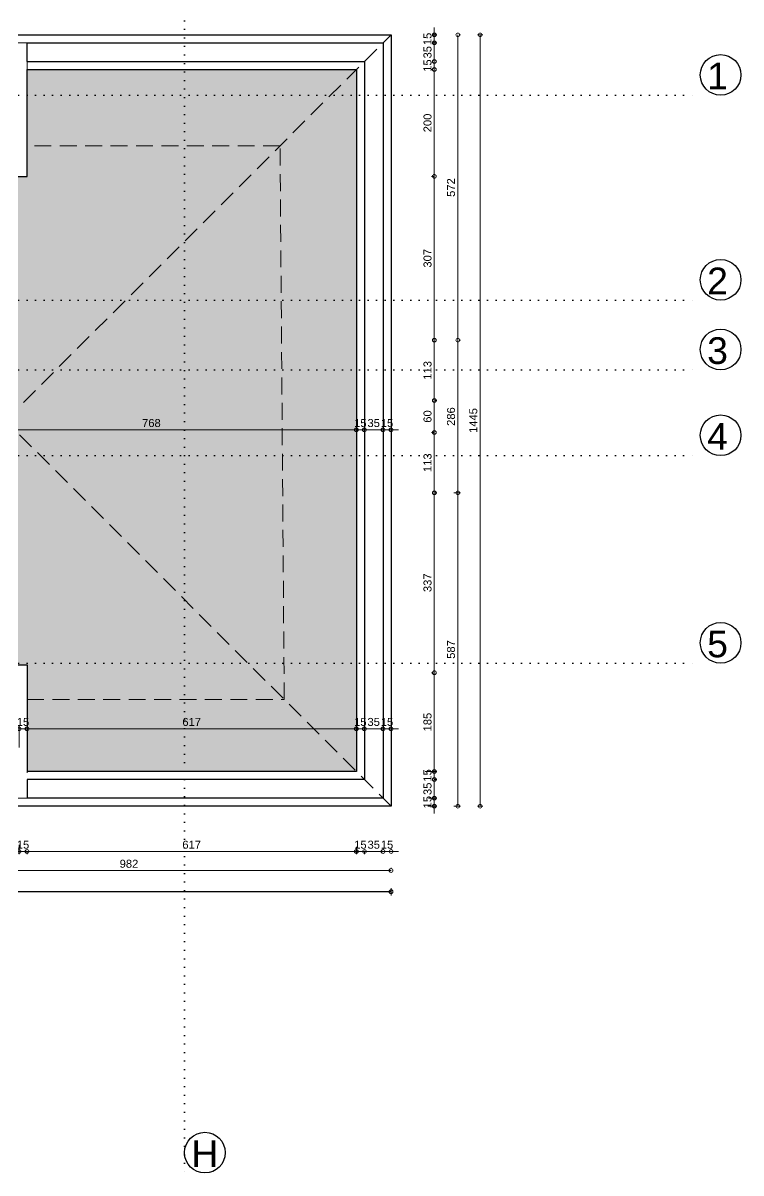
# Model space of a CAD drawing. Header units: millimetres. Extents: x 457 to 5134, y 142 to 3463.
# Drawn here: x 3788 to 5134, y 142 to 2297 of the extents above; entities that cross this region are included whole.
import ezdxf

# ---------------------------------------------------------------- set-up
doc = ezdxf.new("R2010")
doc.units = ezdxf.units.MM
doc.linetypes.add('DOT2', pattern=[3.175, 0, -3.175])
doc.linetypes.add('HIDDEN', pattern=[9.525, 6.35, -3.175])
doc.layers.add('SEM_AKS', color=161, linetype='Continuous')
for name, color, linetype, lineweight in [('SEM_hidden', 8, 'HIDDEN', 13), ('SEM_IC OLCU', 140, 'Continuous', 13), ('SEM_TEFRIS', 225, 'Continuous', 9)]:
    doc.layers.add(name, color=color, linetype=linetype, lineweight=lineweight)
doc.styles.get("Standard").update_dxf_attribs({"font": 'arial.ttf'})
doc.dimstyles.new('1-50-2', dxfattribs={"dimtxt": 15, "dimasz": 7, "dimexe": 5, "dimexo": 5, "dimgap": 5, "dimtad": 1, "dimdec": 0, "dimtxsty": 'Standard', "dimblk": 'ORIGIN', "dimcen": 5, "dimdle": 7, "dimclrd": 256, "dimclre": 256, "dimclrt": 256, "dimadec": 0, "dimazin": 0, "dimtfac": 1, "dimtdec": 0, "dimtix": 1, "dimtmove": 0, "dimatfit": 3, "dimldrblk": 'ORIGIN', "dimfxl": 1, "dimlwd": -1, "dimlwe": -1, "dimarcsym": 0})

# ---------------------------------------------------------------- blocks, each defined once
blk = doc.blocks.new('_Origin')
at = {"color": 0, "linetype": 'ByBlock', "lineweight": -2}
blk.add_line((0, 0), (-1, 0), dxfattribs=at)
blk.add_circle((0, 0), 0.5, dxfattribs=at)
blk = doc.blocks.new('*D241')
at = {"layer": 'Defpoints', "color": 0, "transparency": 16777216}
for p in [(3645, 1552.3), (4413, 1534.8), (4413, 1534.8)]:
    blk.add_point(p, dxfattribs=at)
at = {"layer": 'SEM_IC OLCU', "transparency": 16777216}
for p, q in [((3645, 1547.3), (3645, 1529.8)), ((3652, 1534.8), (4406, 1534.8))]:
    blk.add_line(p, q, dxfattribs=at)
at = {"layer": 'SEM_IC OLCU', "transparency": 16777216, "xscale": 7, "yscale": 7, "zscale": 7, "rotation": 180}
blk.add_blockref('_Origin', (3645, 1534.8), dxfattribs=at)
at = {"layer": 'SEM_IC OLCU', "transparency": 16777216, "xscale": 7, "yscale": 7, "zscale": 7}
blk.add_blockref('_Origin', (4413, 1534.8), dxfattribs=at)
at = {"layer": 'SEM_IC OLCU', "transparency": 16777216, "insert": (4029, 1547.5), "char_height": 15, "attachment_point": 5}
blk.add_mtext('768', dxfattribs=at)
blk = doc.blocks.new('*D242')
at = {"layer": 'Defpoints', "color": 0, "transparency": 16777216}
for p in [(4413, 1534.8), (4428, 1534.8), (4428, 1534.8)]:
    blk.add_point(p, dxfattribs=at)
at = {"layer": 'SEM_IC OLCU', "transparency": 16777216}
for p, q in [((4406, 1534.8), (4399, 1534.8)), ((4413, 1534.8), (4428, 1534.8)), ((4435, 1534.8), (4442, 1534.8))]:
    blk.add_line(p, q, dxfattribs=at)
at = {"layer": 'SEM_IC OLCU', "transparency": 16777216, "xscale": 7, "yscale": 7, "zscale": 7}
blk.add_blockref('_Origin', (4413, 1534.8), dxfattribs=at)
at = {"layer": 'SEM_IC OLCU', "transparency": 16777216, "xscale": 7, "yscale": 7, "zscale": 7, "rotation": 180}
blk.add_blockref('_Origin', (4428, 1534.8), dxfattribs=at)
at = {"layer": 'SEM_IC OLCU', "transparency": 16777216, "insert": (4420.5, 1547.5), "char_height": 15, "attachment_point": 5}
blk.add_mtext('15', dxfattribs=at)
blk = doc.blocks.new('*D243')
at = {"layer": 'Defpoints', "color": 0, "transparency": 16777216}
for p in [(4428, 1534.8), (4463, 1534.8), (4463, 1534.8)]:
    blk.add_point(p, dxfattribs=at)
at = {"layer": 'SEM_IC OLCU', "transparency": 16777216}
blk.add_line((4435, 1534.8), (4456, 1534.8), dxfattribs=at)
at = {"layer": 'SEM_IC OLCU', "transparency": 16777216, "xscale": 7, "yscale": 7, "zscale": 7, "rotation": 180}
blk.add_blockref('_Origin', (4428, 1534.8), dxfattribs=at)
at = {"layer": 'SEM_IC OLCU', "transparency": 16777216, "xscale": 7, "yscale": 7, "zscale": 7}
blk.add_blockref('_Origin', (4463, 1534.8), dxfattribs=at)
at = {"layer": 'SEM_IC OLCU', "transparency": 16777216, "insert": (4445.5, 1547.5), "char_height": 15, "attachment_point": 5}
blk.add_mtext('35', dxfattribs=at)
blk = doc.blocks.new('*D244')
at = {"layer": 'Defpoints', "color": 0, "transparency": 16777216}
for p in [(4463, 1534.8), (4478, 1534.8), (4478, 1534.8)]:
    blk.add_point(p, dxfattribs=at)
at = {"layer": 'SEM_IC OLCU', "transparency": 16777216}
for p, q in [((4456, 1534.8), (4449, 1534.8)), ((4463, 1534.8), (4478, 1534.8)), ((4485, 1534.8), (4492, 1534.8))]:
    blk.add_line(p, q, dxfattribs=at)
at = {"layer": 'SEM_IC OLCU', "transparency": 16777216, "xscale": 7, "yscale": 7, "zscale": 7}
blk.add_blockref('_Origin', (4463, 1534.8), dxfattribs=at)
at = {"layer": 'SEM_IC OLCU', "transparency": 16777216, "xscale": 7, "yscale": 7, "zscale": 7, "rotation": 180}
blk.add_blockref('_Origin', (4478, 1534.8), dxfattribs=at)
at = {"layer": 'SEM_IC OLCU', "transparency": 16777216, "insert": (4470.5, 1547.5), "char_height": 15, "attachment_point": 5}
blk.add_mtext('15', dxfattribs=at)
blk = doc.blocks.new('*D255')
at = {"layer": 'Defpoints', "color": 0, "transparency": 16777216}
for p in [(3796, 974.8), (3796, 962.3), (3781, 934.8)]:
    blk.add_point(p, dxfattribs=at)
at = {"layer": 'SEM_IC OLCU', "transparency": 16777216}
for p, q in [((3774, 974.8), (3767, 974.8)), ((3781, 939.8), (3781, 979.8)), ((3781, 974.8), (3796, 974.8)), ((3796, 967.3), (3796, 979.8)), ((3803, 974.8), (3810, 974.8))]:
    blk.add_line(p, q, dxfattribs=at)
at = {"layer": 'SEM_IC OLCU', "transparency": 16777216, "xscale": 7, "yscale": 7, "zscale": 7}
blk.add_blockref('_Origin', (3781, 974.8), dxfattribs=at)
at = {"layer": 'SEM_IC OLCU', "transparency": 16777216, "xscale": 7, "yscale": 7, "zscale": 7, "rotation": 180}
blk.add_blockref('_Origin', (3796, 974.8), dxfattribs=at)
at = {"layer": 'SEM_IC OLCU', "transparency": 16777216, "insert": (3788.5, 987.5), "char_height": 15, "attachment_point": 5}
blk.add_mtext('15', dxfattribs=at)
blk = doc.blocks.new('*D256')
at = {"layer": 'Defpoints', "color": 0, "transparency": 16777216}
for p in [(4413, 974.8), (3796, 962.3), (4413, 944.8)]:
    blk.add_point(p, dxfattribs=at)
at = {"layer": 'SEM_IC OLCU', "transparency": 16777216}
for p, q in [((3796, 967.3), (3796, 979.8)), ((3803, 974.8), (4406, 974.8)), ((4413, 949.8), (4413, 979.8))]:
    blk.add_line(p, q, dxfattribs=at)
at = {"layer": 'SEM_IC OLCU', "transparency": 16777216, "xscale": 7, "yscale": 7, "zscale": 7, "rotation": 180}
blk.add_blockref('_Origin', (3796, 974.8), dxfattribs=at)
at = {"layer": 'SEM_IC OLCU', "transparency": 16777216, "xscale": 7, "yscale": 7, "zscale": 7}
blk.add_blockref('_Origin', (4413, 974.8), dxfattribs=at)
at = {"layer": 'SEM_IC OLCU', "transparency": 16777216, "insert": (4104.5, 987.5), "char_height": 15, "attachment_point": 5}
blk.add_mtext('617', dxfattribs=at)
blk = doc.blocks.new('*D257')
at = {"layer": 'Defpoints', "color": 0, "transparency": 16777216}
for p in [(4428, 974.8), (4413, 944.8), (4428, 924.8)]:
    blk.add_point(p, dxfattribs=at)
at = {"layer": 'SEM_IC OLCU', "transparency": 16777216}
for p, q in [((4406, 974.8), (4399, 974.8)), ((4413, 949.8), (4413, 979.8)), ((4413, 974.8), (4428, 974.8)), ((4428, 929.8), (4428, 979.8)), ((4435, 974.8), (4442, 974.8))]:
    blk.add_line(p, q, dxfattribs=at)
at = {"layer": 'SEM_IC OLCU', "transparency": 16777216, "xscale": 7, "yscale": 7, "zscale": 7}
blk.add_blockref('_Origin', (4413, 974.8), dxfattribs=at)
at = {"layer": 'SEM_IC OLCU', "transparency": 16777216, "xscale": 7, "yscale": 7, "zscale": 7, "rotation": 180}
blk.add_blockref('_Origin', (4428, 974.8), dxfattribs=at)
at = {"layer": 'SEM_IC OLCU', "transparency": 16777216, "insert": (4420.5, 987.5), "char_height": 15, "attachment_point": 5}
blk.add_mtext('15', dxfattribs=at)
blk = doc.blocks.new('*D258')
at = {"layer": 'Defpoints', "color": 0, "transparency": 16777216}
for p in [(4463, 974.8), (4428, 924.8), (4463, 924.8)]:
    blk.add_point(p, dxfattribs=at)
at = {"layer": 'SEM_IC OLCU', "transparency": 16777216}
for p, q in [((4428, 929.8), (4428, 979.8)), ((4435, 974.8), (4456, 974.8)), ((4463, 929.8), (4463, 979.8))]:
    blk.add_line(p, q, dxfattribs=at)
at = {"layer": 'SEM_IC OLCU', "transparency": 16777216, "xscale": 7, "yscale": 7, "zscale": 7, "rotation": 180}
blk.add_blockref('_Origin', (4428, 974.8), dxfattribs=at)
at = {"layer": 'SEM_IC OLCU', "transparency": 16777216, "xscale": 7, "yscale": 7, "zscale": 7}
blk.add_blockref('_Origin', (4463, 974.8), dxfattribs=at)
at = {"layer": 'SEM_IC OLCU', "transparency": 16777216, "insert": (4445.5, 987.5), "char_height": 15, "attachment_point": 5}
blk.add_mtext('35', dxfattribs=at)
blk = doc.blocks.new('*D259')
at = {"layer": 'Defpoints', "color": 0, "transparency": 16777216}
for p in [(4478, 974.8), (4463, 924.8), (4478, 924.8)]:
    blk.add_point(p, dxfattribs=at)
at = {"layer": 'SEM_IC OLCU', "transparency": 16777216}
for p, q in [((4456, 974.8), (4449, 974.8)), ((4463, 929.8), (4463, 979.8)), ((4463, 974.8), (4478, 974.8)), ((4478, 929.8), (4478, 979.8)), ((4485, 974.8), (4492, 974.8))]:
    blk.add_line(p, q, dxfattribs=at)
at = {"layer": 'SEM_IC OLCU', "transparency": 16777216, "xscale": 7, "yscale": 7, "zscale": 7}
blk.add_blockref('_Origin', (4463, 974.8), dxfattribs=at)
at = {"layer": 'SEM_IC OLCU', "transparency": 16777216, "xscale": 7, "yscale": 7, "zscale": 7, "rotation": 180}
blk.add_blockref('_Origin', (4478, 974.8), dxfattribs=at)
at = {"layer": 'SEM_IC OLCU', "transparency": 16777216, "insert": (4470.5, 987.5), "char_height": 15, "attachment_point": 5}
blk.add_mtext('15', dxfattribs=at)
blk = doc.blocks.new('*D184')
at = {"layer": 'Defpoints', "color": 0, "transparency": 16777216}
for p in [(3781, 762.2), (3796, 749.8), (3796, 744.8)]:
    blk.add_point(p, dxfattribs=at)
at = {"layer": 'SEM_IC OLCU', "transparency": 16777216}
for p, q in [((3781, 757.2), (3781, 739.8)), ((3774, 744.8), (3767, 744.8)), ((3781, 744.8), (3796, 744.8)), ((3796, 744.8), (3796, 739.8)), ((3803, 744.8), (3810, 744.8))]:
    blk.add_line(p, q, dxfattribs=at)
at = {"layer": 'SEM_IC OLCU', "transparency": 16777216, "xscale": 7, "yscale": 7, "zscale": 7}
blk.add_blockref('_Origin', (3781, 744.8), dxfattribs=at)
at = {"layer": 'SEM_IC OLCU', "transparency": 16777216, "xscale": 7, "yscale": 7, "zscale": 7, "rotation": 180}
blk.add_blockref('_Origin', (3796, 744.8), dxfattribs=at)
at = {"layer": 'SEM_IC OLCU', "transparency": 16777216, "insert": (3788.5, 757.5), "char_height": 15, "attachment_point": 5}
blk.add_mtext('15', dxfattribs=at)
blk = doc.blocks.new('*D185')
at = {"layer": 'Defpoints', "color": 0, "transparency": 16777216}
for p in [(4413, 758.5), (3796, 749.8), (4413, 744.8)]:
    blk.add_point(p, dxfattribs=at)
at = {"layer": 'SEM_IC OLCU', "transparency": 16777216}
for p, q in [((3796, 744.8), (3796, 739.8)), ((3803, 744.8), (4406, 744.8)), ((4413, 753.5), (4413, 739.8))]:
    blk.add_line(p, q, dxfattribs=at)
at = {"layer": 'SEM_IC OLCU', "transparency": 16777216, "xscale": 7, "yscale": 7, "zscale": 7, "rotation": 180}
blk.add_blockref('_Origin', (3796, 744.8), dxfattribs=at)
at = {"layer": 'SEM_IC OLCU', "transparency": 16777216, "xscale": 7, "yscale": 7, "zscale": 7}
blk.add_blockref('_Origin', (4413, 744.8), dxfattribs=at)
at = {"layer": 'SEM_IC OLCU', "transparency": 16777216, "insert": (4104.5, 757.5), "char_height": 15, "attachment_point": 5}
blk.add_mtext('617', dxfattribs=at)
blk = doc.blocks.new('*D186')
at = {"layer": 'Defpoints', "color": 0, "transparency": 16777216}
for p in [(4413, 758.5), (4428.3, 750.9), (4428.3, 744.8)]:
    blk.add_point(p, dxfattribs=at)
at = {"layer": 'SEM_IC OLCU', "transparency": 16777216}
for p, q in [((4406, 744.8), (4399, 744.8)), ((4413, 753.5), (4413, 739.8)), ((4413, 744.8), (4428.3, 744.8)), ((4428.3, 745.9), (4428.3, 739.8)), ((4435.3, 744.8), (4442.3, 744.8))]:
    blk.add_line(p, q, dxfattribs=at)
at = {"layer": 'SEM_IC OLCU', "transparency": 16777216, "xscale": 7, "yscale": 7, "zscale": 7}
blk.add_blockref('_Origin', (4413, 744.8), dxfattribs=at)
at = {"layer": 'SEM_IC OLCU', "transparency": 16777216, "xscale": 7, "yscale": 7, "zscale": 7, "rotation": 180}
blk.add_blockref('_Origin', (4428.3, 744.8), dxfattribs=at)
at = {"layer": 'SEM_IC OLCU', "transparency": 16777216, "insert": (4420.6, 757.5), "char_height": 15, "attachment_point": 5}
blk.add_mtext('15', dxfattribs=at)
blk = doc.blocks.new('*D187')
at = {"layer": 'Defpoints', "color": 0, "transparency": 16777216}
for p in [(4428.3, 750.9), (4463, 744.8), (4463, 742.7)]:
    blk.add_point(p, dxfattribs=at)
at = {"layer": 'SEM_IC OLCU', "transparency": 16777216}
for p, q in [((4428.3, 745.9), (4428.3, 739.8)), ((4435.3, 744.8), (4456, 744.8)), ((4463, 747.7), (4463, 749.8))]:
    blk.add_line(p, q, dxfattribs=at)
at = {"layer": 'SEM_IC OLCU', "transparency": 16777216, "xscale": 7, "yscale": 7, "zscale": 7, "rotation": 180}
blk.add_blockref('_Origin', (4428.3, 744.8), dxfattribs=at)
at = {"layer": 'SEM_IC OLCU', "transparency": 16777216, "xscale": 7, "yscale": 7, "zscale": 7}
blk.add_blockref('_Origin', (4463, 744.8), dxfattribs=at)
at = {"layer": 'SEM_IC OLCU', "transparency": 16777216, "insert": (4445.6, 757.5), "char_height": 15, "attachment_point": 5}
blk.add_mtext('35', dxfattribs=at)
blk = doc.blocks.new('*D188')
at = {"layer": 'Defpoints', "color": 0, "transparency": 16777216}
for p in [(4463, 742.7), (4478.1, 744.8), (4478.1, 744)]:
    blk.add_point(p, dxfattribs=at)
at = {"layer": 'SEM_IC OLCU', "transparency": 16777216}
for p, q in [((4456, 744.8), (4449, 744.8)), ((4463, 747.7), (4463, 749.8)), ((4463, 744.8), (4478.1, 744.8)), ((4478.1, 749), (4478.1, 749.8)), ((4485.1, 744.8), (4492.1, 744.8))]:
    blk.add_line(p, q, dxfattribs=at)
at = {"layer": 'SEM_IC OLCU', "transparency": 16777216, "xscale": 7, "yscale": 7, "zscale": 7}
blk.add_blockref('_Origin', (4463, 744.8), dxfattribs=at)
at = {"layer": 'SEM_IC OLCU', "transparency": 16777216, "xscale": 7, "yscale": 7, "zscale": 7, "rotation": 180}
blk.add_blockref('_Origin', (4478.1, 744.8), dxfattribs=at)
at = {"layer": 'SEM_IC OLCU', "transparency": 16777216, "insert": (4470.5, 757.5), "char_height": 15, "attachment_point": 5}
blk.add_mtext('15', dxfattribs=at)
blk = doc.blocks.new('*D191')
at = {"layer": 'Defpoints', "color": 0, "transparency": 16777216}
for p in [(3496, 709), (4478, 709.2), (4478, 707.3)]:
    blk.add_point(p, dxfattribs=at)
at = {"layer": 'SEM_IC OLCU', "transparency": 16777216}
for p, q in [((3496, 714), (3496, 714.2)), ((4478, 712.3), (4478, 714.2)), ((3503, 709.2), (4471, 709.2))]:
    blk.add_line(p, q, dxfattribs=at)
at = {"layer": 'SEM_IC OLCU', "transparency": 16777216, "xscale": 7, "yscale": 7, "zscale": 7, "rotation": 180}
blk.add_blockref('_Origin', (3496, 709.2), dxfattribs=at)
at = {"layer": 'SEM_IC OLCU', "transparency": 16777216, "xscale": 7, "yscale": 7, "zscale": 7}
blk.add_blockref('_Origin', (4478, 709.2), dxfattribs=at)
at = {"layer": 'SEM_IC OLCU', "transparency": 16777216, "insert": (3987, 721.8), "char_height": 15, "attachment_point": 5}
blk.add_mtext('982', dxfattribs=at)
blk = doc.blocks.new('*D192')
at = {"layer": 'Defpoints', "color": 0, "transparency": 16777216}
for p in [(4478, 669.6), (1300, 657.4), (4478, 657.4)]:
    blk.add_point(p, dxfattribs=at)
at = {"layer": 'SEM_IC OLCU', "transparency": 16777216}
for p, q in [((1300, 662.4), (1300, 674.6)), ((1307, 669.6), (4471, 669.6)), ((4478, 662.4), (4478, 674.6))]:
    blk.add_line(p, q, dxfattribs=at)
at = {"layer": 'SEM_IC OLCU', "transparency": 16777216, "xscale": 7, "yscale": 7, "zscale": 7, "rotation": 180}
blk.add_blockref('_Origin', (1300, 669.6), dxfattribs=at)
at = {"layer": 'SEM_IC OLCU', "transparency": 16777216, "xscale": 7, "yscale": 7, "zscale": 7}
blk.add_blockref('_Origin', (4478, 669.6), dxfattribs=at)
at = {"layer": 'SEM_IC OLCU', "transparency": 16777216, "insert": (2889, 682.2), "char_height": 15, "attachment_point": 5}
blk.add_mtext('3178', dxfattribs=at)
blk = doc.blocks.new('*D195')
at = {"layer": 'Defpoints', "color": 0, "transparency": 16777216}
for p in [(1300, 681.4), (4478, 681.4), (4478, 669.2)]:
    blk.add_point(p, dxfattribs=at)
at = {"layer": 'SEM_IC OLCU', "transparency": 16777216}
for p, q in [((1300, 676.4), (1300, 664.2)), ((1307, 669.2), (4471, 669.2)), ((4478, 676.4), (4478, 664.2))]:
    blk.add_line(p, q, dxfattribs=at)
at = {"layer": 'SEM_IC OLCU', "transparency": 16777216, "xscale": 7, "yscale": 7, "zscale": 7, "rotation": 180}
blk.add_blockref('_Origin', (1300, 669.2), dxfattribs=at)
at = {"layer": 'SEM_IC OLCU', "transparency": 16777216, "xscale": 7, "yscale": 7, "zscale": 7}
blk.add_blockref('_Origin', (4478, 669.2), dxfattribs=at)
at = {"layer": 'SEM_IC OLCU', "transparency": 16777216, "insert": (2889, 681.9), "char_height": 15, "attachment_point": 5}
blk.add_mtext('3178', dxfattribs=at)
blk = doc.blocks.new('*D137')
at = {"layer": 'Defpoints', "color": 0, "transparency": 16777216}
for p in [(4550.3, 2274.8), (4550.3, 2259.8), (4559.1, 2259.8)]:
    blk.add_point(p, dxfattribs=at)
at = {"layer": 'SEM_IC OLCU', "transparency": 16777216}
for p, q in [((4559.1, 2281.8), (4559.1, 2288.8)), ((4555.3, 2274.8), (4564.1, 2274.8)), ((4559.1, 2274.8), (4559.1, 2259.8)), ((4555.3, 2259.8), (4564.1, 2259.8)), ((4559.1, 2252.8), (4559.1, 2245.8))]:
    blk.add_line(p, q, dxfattribs=at)
at = {"layer": 'SEM_IC OLCU', "transparency": 16777216, "xscale": 7, "yscale": 7, "zscale": 7}
for p, rotation in [((4559.1, 2274.8), 270), ((4559.1, 2259.8), 90)]:
    blk.add_blockref('_Origin', p, dxfattribs=dict(at, rotation=rotation))
at = {"layer": 'SEM_IC OLCU', "transparency": 16777216, "insert": (4546.4, 2267.3), "char_height": 15, "attachment_point": 5, "rotation": 90}
blk.add_mtext('15', dxfattribs=at)
blk = doc.blocks.new('*D138')
at = {"layer": 'Defpoints', "color": 0, "transparency": 16777216}
for p in [(4550.3, 2259.8), (4558.8, 2224.8), (4559.1, 2224.8)]:
    blk.add_point(p, dxfattribs=at)
at = {"layer": 'SEM_IC OLCU', "transparency": 16777216}
for p, q in [((4555.3, 2259.8), (4564.1, 2259.8)), ((4559.1, 2252.8), (4559.1, 2231.8)), ((4563.8, 2224.8), (4564.1, 2224.8))]:
    blk.add_line(p, q, dxfattribs=at)
at = {"layer": 'SEM_IC OLCU', "transparency": 16777216, "xscale": 7, "yscale": 7, "zscale": 7}
for p, rotation in [((4559.1, 2259.8), 90), ((4559.1, 2224.8), 270)]:
    blk.add_blockref('_Origin', p, dxfattribs=dict(at, rotation=rotation))
at = {"layer": 'SEM_IC OLCU', "transparency": 16777216, "insert": (4546.4, 2242.3), "char_height": 15, "attachment_point": 5, "rotation": 90}
blk.add_mtext('35', dxfattribs=at)
blk = doc.blocks.new('*D139')
at = {"layer": 'Defpoints', "color": 0, "transparency": 16777216}
for p in [(4558.8, 2224.8), (4559.1, 2209.8), (4560.7, 2209.8)]:
    blk.add_point(p, dxfattribs=at)
at = {"layer": 'SEM_IC OLCU', "transparency": 16777216}
for p, q in [((4559.1, 2231.8), (4559.1, 2238.8)), ((4559.1, 2224.8), (4559.1, 2209.8)), ((4563.8, 2224.8), (4564.1, 2224.8)), ((4555.7, 2209.8), (4554.1, 2209.8)), ((4559.1, 2202.8), (4559.1, 2195.8))]:
    blk.add_line(p, q, dxfattribs=at)
at = {"layer": 'SEM_IC OLCU', "transparency": 16777216, "xscale": 7, "yscale": 7, "zscale": 7}
for p, rotation in [((4559.1, 2224.8), 270), ((4559.1, 2209.8), 90)]:
    blk.add_blockref('_Origin', p, dxfattribs=dict(at, rotation=rotation))
at = {"layer": 'SEM_IC OLCU', "transparency": 16777216, "insert": (4546.4, 2217.3), "char_height": 15, "attachment_point": 5, "rotation": 90}
blk.add_mtext('15', dxfattribs=at)
blk = doc.blocks.new('*D140')
at = {"layer": 'Defpoints', "color": 0, "transparency": 16777216}
for p in [(4560.7, 2209.8), (4559.1, 2009.8), (4564.1, 2009.8)]:
    blk.add_point(p, dxfattribs=at)
at = {"layer": 'SEM_IC OLCU', "transparency": 16777216}
for p, q in [((4555.7, 2209.8), (4554.1, 2209.8)), ((4559.1, 2202.8), (4559.1, 2016.8)), ((4559.1, 2009.8), (4554.1, 2009.8))]:
    blk.add_line(p, q, dxfattribs=at)
at = {"layer": 'SEM_IC OLCU', "transparency": 16777216, "xscale": 7, "yscale": 7, "zscale": 7}
for p, rotation in [((4559.1, 2209.8), 90), ((4559.1, 2009.8), 270)]:
    blk.add_blockref('_Origin', p, dxfattribs=dict(at, rotation=rotation))
at = {"layer": 'SEM_IC OLCU', "transparency": 16777216, "insert": (4546.4, 2109.8), "char_height": 15, "attachment_point": 5, "rotation": 90}
blk.add_mtext('200', dxfattribs=at)
blk = doc.blocks.new('*D141')
at = {"layer": 'Defpoints', "color": 0, "transparency": 16777216}
for p in [(4564.1, 2009.8), (4559.1, 1702.7), (4559.1, 1702.7)]:
    blk.add_point(p, dxfattribs=at)
at = {"layer": 'SEM_IC OLCU', "transparency": 16777216}
for p, q in [((4559.1, 2009.8), (4554.1, 2009.8)), ((4559.1, 2002.8), (4559.1, 1709.7))]:
    blk.add_line(p, q, dxfattribs=at)
at = {"layer": 'SEM_IC OLCU', "transparency": 16777216, "xscale": 7, "yscale": 7, "zscale": 7}
for p, rotation in [((4559.1, 2009.8), 90), ((4559.1, 1702.7), 270)]:
    blk.add_blockref('_Origin', p, dxfattribs=dict(at, rotation=rotation))
at = {"layer": 'SEM_IC OLCU', "transparency": 16777216, "insert": (4546.4, 1856.3), "char_height": 15, "attachment_point": 5, "rotation": 90}
blk.add_mtext('307', dxfattribs=at)
blk = doc.blocks.new('*D142')
at = {"layer": 'Defpoints', "color": 0, "transparency": 16777216}
for p in [(4559.1, 1702.7), (4555.4, 1589.8), (4559.1, 1589.8)]:
    blk.add_point(p, dxfattribs=at)
at = {"layer": 'SEM_IC OLCU', "transparency": 16777216}
for p, q in [((4559.1, 1695.7), (4559.1, 1596.8)), ((4560.4, 1589.8), (4564.1, 1589.8))]:
    blk.add_line(p, q, dxfattribs=at)
at = {"layer": 'SEM_IC OLCU', "transparency": 16777216, "xscale": 7, "yscale": 7, "zscale": 7}
for p, rotation in [((4559.1, 1702.7), 90), ((4559.1, 1589.8), 270)]:
    blk.add_blockref('_Origin', p, dxfattribs=dict(at, rotation=rotation))
at = {"layer": 'SEM_IC OLCU', "transparency": 16777216, "insert": (4546.4, 1646.3), "char_height": 15, "attachment_point": 5, "rotation": 90}
blk.add_mtext('113', dxfattribs=at)
blk = doc.blocks.new('*D143')
at = {"layer": 'Defpoints', "color": 0, "transparency": 16777216}
for p in [(4555.4, 1589.8), (4559.1, 1529.8), (4563.6, 1529.8)]:
    blk.add_point(p, dxfattribs=at)
at = {"layer": 'SEM_IC OLCU', "transparency": 16777216}
for p, q in [((4559.1, 1582.8), (4559.1, 1536.8)), ((4560.4, 1589.8), (4564.1, 1589.8)), ((4558.6, 1529.8), (4554.1, 1529.8))]:
    blk.add_line(p, q, dxfattribs=at)
at = {"layer": 'SEM_IC OLCU', "transparency": 16777216, "xscale": 7, "yscale": 7, "zscale": 7}
for p, rotation in [((4559.1, 1589.8), 90), ((4559.1, 1529.8), 270)]:
    blk.add_blockref('_Origin', p, dxfattribs=dict(at, rotation=rotation))
at = {"layer": 'SEM_IC OLCU', "transparency": 16777216, "insert": (4546.4, 1559.8), "char_height": 15, "attachment_point": 5, "rotation": 90}
blk.add_mtext('60', dxfattribs=at)
blk = doc.blocks.new('*D144')
at = {"layer": 'Defpoints', "color": 0, "transparency": 16777216}
for p in [(4563.6, 1529.8), (4555.4, 1416.7), (4559.1, 1416.7)]:
    blk.add_point(p, dxfattribs=at)
at = {"layer": 'SEM_IC OLCU', "transparency": 16777216}
for p, q in [((4558.6, 1529.8), (4554.1, 1529.8)), ((4559.1, 1522.8), (4559.1, 1423.7)), ((4560.4, 1416.7), (4564.1, 1416.7))]:
    blk.add_line(p, q, dxfattribs=at)
at = {"layer": 'SEM_IC OLCU', "transparency": 16777216, "xscale": 7, "yscale": 7, "zscale": 7}
for p, rotation in [((4559.1, 1529.8), 90), ((4559.1, 1416.7), 270)]:
    blk.add_blockref('_Origin', p, dxfattribs=dict(at, rotation=rotation))
at = {"layer": 'SEM_IC OLCU', "transparency": 16777216, "insert": (4546.4, 1473.3), "char_height": 15, "attachment_point": 5, "rotation": 90}
blk.add_mtext('113', dxfattribs=at)
blk = doc.blocks.new('*D145')
at = {"layer": 'Defpoints', "color": 0, "transparency": 16777216}
for p in [(4555.4, 1416.7), (4559.1, 1079.8), (4562.2, 1079.8)]:
    blk.add_point(p, dxfattribs=at)
at = {"layer": 'SEM_IC OLCU', "transparency": 16777216}
for p, q in [((4559.1, 1409.7), (4559.1, 1086.8)), ((4560.4, 1416.7), (4564.1, 1416.7)), ((4557.2, 1079.8), (4554.1, 1079.8))]:
    blk.add_line(p, q, dxfattribs=at)
at = {"layer": 'SEM_IC OLCU', "transparency": 16777216, "xscale": 7, "yscale": 7, "zscale": 7}
for p, rotation in [((4559.1, 1416.7), 90), ((4559.1, 1079.8), 270)]:
    blk.add_blockref('_Origin', p, dxfattribs=dict(at, rotation=rotation))
at = {"layer": 'SEM_IC OLCU', "transparency": 16777216, "insert": (4546.4, 1248.3), "char_height": 15, "attachment_point": 5, "rotation": 90}
blk.add_mtext('337', dxfattribs=at)
blk = doc.blocks.new('*D146')
at = {"layer": 'Defpoints', "color": 0, "transparency": 16777216}
for p in [(4562.2, 1079.8), (4536.8, 894.8), (4559.1, 894.8)]:
    blk.add_point(p, dxfattribs=at)
at = {"layer": 'SEM_IC OLCU', "transparency": 16777216}
for p, q in [((4557.2, 1079.8), (4554.1, 1079.8)), ((4559.1, 1072.8), (4559.1, 901.8)), ((4541.8, 894.8), (4564.1, 894.8))]:
    blk.add_line(p, q, dxfattribs=at)
at = {"layer": 'SEM_IC OLCU', "transparency": 16777216, "xscale": 7, "yscale": 7, "zscale": 7}
for p, rotation in [((4559.1, 1079.8), 90), ((4559.1, 894.8), 270)]:
    blk.add_blockref('_Origin', p, dxfattribs=dict(at, rotation=rotation))
at = {"layer": 'SEM_IC OLCU', "transparency": 16777216, "insert": (4546.4, 987.3), "char_height": 15, "attachment_point": 5, "rotation": 90}
blk.add_mtext('185', dxfattribs=at)
blk = doc.blocks.new('*D147')
at = {"layer": 'Defpoints', "color": 0, "transparency": 16777216}
for p in [(4536.8, 894.8), (4554.1, 879.8), (4559.1, 879.8)]:
    blk.add_point(p, dxfattribs=at)
at = {"layer": 'SEM_IC OLCU', "transparency": 16777216}
for p, q in [((4559.1, 901.8), (4559.1, 908.8)), ((4541.8, 894.8), (4564.1, 894.8)), ((4559.1, 894.8), (4559.1, 879.8)), ((4559.1, 879.8), (4564.1, 879.8)), ((4559.1, 872.8), (4559.1, 865.8))]:
    blk.add_line(p, q, dxfattribs=at)
at = {"layer": 'SEM_IC OLCU', "transparency": 16777216, "xscale": 7, "yscale": 7, "zscale": 7}
for p, rotation in [((4559.1, 894.8), 270), ((4559.1, 879.8), 90)]:
    blk.add_blockref('_Origin', p, dxfattribs=dict(at, rotation=rotation))
at = {"layer": 'SEM_IC OLCU', "transparency": 16777216, "insert": (4546.4, 887.3), "char_height": 15, "attachment_point": 5, "rotation": 90}
blk.add_mtext('15', dxfattribs=at)
blk = doc.blocks.new('*D148')
at = {"layer": 'Defpoints', "color": 0, "transparency": 16777216}
for p in [(4554.1, 879.8), (4543.3, 844.8), (4559.1, 844.8)]:
    blk.add_point(p, dxfattribs=at)
at = {"layer": 'SEM_IC OLCU', "transparency": 16777216}
for p, q in [((4559.1, 879.8), (4564.1, 879.8)), ((4559.1, 872.8), (4559.1, 851.8)), ((4548.3, 844.8), (4564.1, 844.8))]:
    blk.add_line(p, q, dxfattribs=at)
at = {"layer": 'SEM_IC OLCU', "transparency": 16777216, "xscale": 7, "yscale": 7, "zscale": 7}
for p, rotation in [((4559.1, 879.8), 90), ((4559.1, 844.8), 270)]:
    blk.add_blockref('_Origin', p, dxfattribs=dict(at, rotation=rotation))
at = {"layer": 'SEM_IC OLCU', "transparency": 16777216, "insert": (4546.4, 862.3), "char_height": 15, "attachment_point": 5, "rotation": 90}
blk.add_mtext('35', dxfattribs=at)
blk = doc.blocks.new('*D149')
at = {"layer": 'Defpoints', "color": 0, "transparency": 16777216}
for p in [(4543.3, 844.8), (4541.7, 829.8), (4559.1, 829.8)]:
    blk.add_point(p, dxfattribs=at)
at = {"layer": 'SEM_IC OLCU', "transparency": 16777216}
for p, q in [((4548.3, 844.8), (4564.1, 844.8)), ((4559.1, 851.8), (4559.1, 858.8)), ((4559.1, 844.8), (4559.1, 829.8)), ((4546.7, 829.8), (4564.1, 829.8)), ((4559.1, 822.8), (4559.1, 815.8))]:
    blk.add_line(p, q, dxfattribs=at)
at = {"layer": 'SEM_IC OLCU', "transparency": 16777216, "xscale": 7, "yscale": 7, "zscale": 7}
for p, rotation in [((4559.1, 844.8), 270), ((4559.1, 829.8), 90)]:
    blk.add_blockref('_Origin', p, dxfattribs=dict(at, rotation=rotation))
at = {"layer": 'SEM_IC OLCU', "transparency": 16777216, "insert": (4546.4, 837.3), "char_height": 15, "attachment_point": 5, "rotation": 90}
blk.add_mtext('15', dxfattribs=at)
blk = doc.blocks.new('*D150')
at = {"layer": 'Defpoints', "color": 0, "transparency": 16777216}
for p in [(4590.6, 1416.7), (4603, 1416.7), (4590.6, 829.8)]:
    blk.add_point(p, dxfattribs=at)
at = {"layer": 'SEM_IC OLCU', "transparency": 16777216}
for p, q in [((4595.6, 1416.7), (4608, 1416.7)), ((4603, 836.8), (4603, 1409.7)), ((4595.6, 829.8), (4608, 829.8))]:
    blk.add_line(p, q, dxfattribs=at)
at = {"layer": 'SEM_IC OLCU', "transparency": 16777216, "xscale": 7, "yscale": 7, "zscale": 7}
for p, rotation in [((4603, 1416.7), 90), ((4603, 829.8), 270)]:
    blk.add_blockref('_Origin', p, dxfattribs=dict(at, rotation=rotation))
at = {"layer": 'SEM_IC OLCU', "transparency": 16777216, "insert": (4590.4, 1123.3), "char_height": 15, "attachment_point": 5, "rotation": 90}
blk.add_mtext('587', dxfattribs=at)
blk = doc.blocks.new('*D151')
at = {"layer": 'Defpoints', "color": 0, "transparency": 16777216}
for p in [(4602.4, 1702.7), (4603, 1702.7), (4590.6, 1416.7)]:
    blk.add_point(p, dxfattribs=at)
at = {"layer": 'SEM_IC OLCU', "transparency": 16777216}
for p, q in [((4607.4, 1702.7), (4608, 1702.7)), ((4603, 1423.7), (4603, 1695.7)), ((4595.6, 1416.7), (4608, 1416.7))]:
    blk.add_line(p, q, dxfattribs=at)
at = {"layer": 'SEM_IC OLCU', "transparency": 16777216, "xscale": 7, "yscale": 7, "zscale": 7}
for p, rotation in [((4603, 1702.7), 90), ((4603, 1416.7), 270)]:
    blk.add_blockref('_Origin', p, dxfattribs=dict(at, rotation=rotation))
at = {"layer": 'SEM_IC OLCU', "transparency": 16777216, "insert": (4590.4, 1559.7), "char_height": 15, "attachment_point": 5, "rotation": 90}
blk.add_mtext('286', dxfattribs=at)
blk = doc.blocks.new('*D152')
at = {"layer": 'Defpoints', "color": 0, "transparency": 16777216}
for p in [(4600.4, 2274.8), (4603, 2274.8), (4602.4, 1702.7)]:
    blk.add_point(p, dxfattribs=at)
at = {"layer": 'SEM_IC OLCU', "transparency": 16777216}
for p, q in [((4603, 1709.7), (4603, 2267.8)), ((4605.4, 2274.8), (4608, 2274.8)), ((4607.4, 1702.7), (4608, 1702.7))]:
    blk.add_line(p, q, dxfattribs=at)
at = {"layer": 'SEM_IC OLCU', "transparency": 16777216, "xscale": 7, "yscale": 7, "zscale": 7}
for p, rotation in [((4603, 2274.8), 90), ((4603, 1702.7), 270)]:
    blk.add_blockref('_Origin', p, dxfattribs=dict(at, rotation=rotation))
at = {"layer": 'SEM_IC OLCU', "transparency": 16777216, "insert": (4590.4, 1988.8), "char_height": 15, "attachment_point": 5, "rotation": 90}
blk.add_mtext('572', dxfattribs=at)
blk = doc.blocks.new('*D153')
at = {"layer": 'Defpoints', "color": 0, "transparency": 16777216}
for p in [(4652.7, 2274.8), (4644.9, 829.8), (4652.7, 829.8)]:
    blk.add_point(p, dxfattribs=at)
at = {"layer": 'SEM_IC OLCU', "transparency": 16777216}
for p, q in [((4647.7, 2274.8), (4639.9, 2274.8)), ((4644.9, 2267.8), (4644.9, 836.8)), ((4647.7, 829.8), (4639.9, 829.8))]:
    blk.add_line(p, q, dxfattribs=at)
at = {"layer": 'SEM_IC OLCU', "transparency": 16777216, "xscale": 7, "yscale": 7, "zscale": 7}
for p, rotation in [((4644.9, 2274.8), 90), ((4644.9, 829.8), 270)]:
    blk.add_blockref('_Origin', p, dxfattribs=dict(at, rotation=rotation))
at = {"layer": 'SEM_IC OLCU', "transparency": 16777216, "insert": (4632.2, 1552.3), "char_height": 15, "attachment_point": 5, "rotation": 90}
blk.add_mtext('1445', dxfattribs=at)
blk = doc.blocks.new('*D154')
at = {"layer": 'Defpoints', "color": 0, "transparency": 16777216}
for p in [(4637, 2274.8), (4637, 829.8), (4644.9, 829.8)]:
    blk.add_point(p, dxfattribs=at)
at = {"layer": 'SEM_IC OLCU', "transparency": 16777216}
for p, q in [((4642, 2274.8), (4649.9, 2274.8)), ((4644.9, 2267.8), (4644.9, 836.8)), ((4642, 829.8), (4649.9, 829.8))]:
    blk.add_line(p, q, dxfattribs=at)
at = {"layer": 'SEM_IC OLCU', "transparency": 16777216, "xscale": 7, "yscale": 7, "zscale": 7}
for p, rotation in [((4644.9, 2274.8), 90), ((4644.9, 829.8), 270)]:
    blk.add_blockref('_Origin', p, dxfattribs=dict(at, rotation=rotation))
at = {"layer": 'SEM_IC OLCU', "transparency": 16777216, "insert": (4632.2, 1552.3), "char_height": 15, "attachment_point": 5, "rotation": 90}
blk.add_mtext('1445', dxfattribs=at)

msp = doc.modelspace()

# ---------------------------------------------------------------- hatches: boundary and pattern name
at = {"layer": 'SEM_TEFRIS'}
h = msp.add_hatch(dxfattribs=at)
h.set_pattern_fill('AR-RSHKE', color=256, scale=0.1)
h.set_pattern_definition([(0, (-332.298, -12289.896), (64.77, 30.48), [15.24, -12.7, 17.78, -7.62, 22.86, -10.16]), (0, (-317.058, -12288.626), (64.77, 30.48), [12.7, -48.26, 10.16, -15.24]), (0, (-286.578, -12291.8), (64.77, 30.48), [7.62, -78.74]), (90, (-332.298, -12289.896), (-21.59, 30.48), [29.21, -92.71]), (90, (-317.058, -12289.896), (-21.59, 30.48), [28.575, -93.345]), (90, (-304.358, -12289.896), (-21.59, 30.48), [26.67, -95.25]), (90, (-286.578, -12291.801), (-21.59, 30.48), [29.21, -92.71]), (90, (-278.958, -12291.801), (-21.59, 30.48), [29.21, -92.71]), (90, (-256.098, -12289.896), (-21.59, 30.48), [27.94, -93.98])])
h.paths.add_polyline_path([(4413, 2209.8), (3796, 2209.8), (3796, 2009.8), (3576, 2009.8), (3576, 2054.8), (3296, 2054.8), (3296, 2209.8), (2372, 2209.8), (2372, 2024.8), (2152, 2024.8), (2152, 2059.8), (1872, 2059.8), (1872, 2209.8), (1365, 2209.8), (2022.5, 1552.3), (2415, 1552.3), (2415, 1589.7), (2475, 1589.7), (2475, 1552.3), (2780, 1552.3), (2780, 1702.7), (3496, 1702.7), (3496, 1552.3), (3585, 1552.3), (3585, 1589.8), (3645, 1589.8), (3645, 1552.3), (3755.5, 1552.3)])
h.paths.add_polyline_path([(4413, 2209.8), (3755.5, 1552.3), (4413, 894.8)])
h.paths.add_polyline_path([(3755.5, 1552.3), (3645, 1552.3), (3645, 1529.8), (3585, 1529.8), (3585, 1552.3), (3496, 1552.3), (3496, 1416.7), (2780, 1416.7), (2780, 1552.3), (2475, 1552.3), (2475, 1529.7), (2415, 1529.7), (2415, 1552.3), (2022.5, 1552.3), (1365, 894.8), (1872, 894.8), (1872, 1044.8), (2152, 1044.8), (2152, 1094.8), (2372, 1094.8), (2372, 894.8), (3296, 894.8), (3296, 1044.8), (3576, 1044.8), (3576, 1094.8), (3796, 1094.8), (3796, 894.8), (4413, 894.8)])
h.paths.add_polyline_path([(2022.5, 1552.3), (1365, 2209.8), (1365, 894.8)])
h = msp.add_hatch(dxfattribs=at)
h.set_pattern_fill('AR-RSHKE', color=256, scale=0.1, angle=90)
h.set_pattern_definition([(90, (-332.298, -12289.896), (-30.48, 64.77), [15.24, -12.7, 17.78, -7.62, 22.86, -10.16]), (90, (-333.568, -12274.656), (-30.48, 64.77), [12.7, -48.26, 10.16, -15.24]), (90, (-330.393, -12244.176), (-30.48, 64.77), [7.62, -78.74]), (180, (-332.298, -12289.896), (-30.48, -21.59), [29.21, -92.71]), (180, (-332.298, -12274.656), (-30.48, -21.59), [28.575, -93.345]), (180, (-332.298, -12261.956), (-30.48, -21.59), [26.67, -95.25]), (180, (-330.393, -12244.176), (-30.48, -21.59), [29.21, -92.71]), (180, (-330.393, -12236.556), (-30.48, -21.59), [29.21, -92.71]), (180, (-332.298, -12213.696), (-30.48, -21.59), [27.94, -93.98])])
h.paths.add_polyline_path([(1500, 1316.8), (1500, 1424.8), (1500, 1436.8), (1365, 1436.8), (1365, 1316.8)])
h.paths.add_polyline_path([(1656, 894.8), (1776, 894.8), (1776, 1029.8), (1656, 1029.8)])
h.paths.add_polyline_path([(1500, 1682.8), (1500, 1802.8), (1365, 1802.8), (1365, 1682.8)])
h.paths.add_polyline_path([(2587, 1029.8), (2467, 1029.8), (2467, 894.8), (2587, 894.8)])
h.paths.add_polyline_path([(2980, 1029.8), (2860, 1029.8), (2860, 894.8), (2980, 894.8)])
h.paths.add_polyline_path([(4104, 894.8), (4104, 1029.8), (3984, 1029.8), (3984, 894.8)])
h.paths.add_polyline_path([(4413, 1316.8), (4413, 1436.8), (4278, 1436.8), (4278, 1316.8)])
h.paths.add_polyline_path([(4278, 1682.8), (4413, 1682.8), (4413, 1802.8), (4278, 1802.8)])
h.paths.add_polyline_path([(4104, 2074.8), (4104, 2209.8), (3984, 2209.8), (3984, 2074.8)])
h.paths.add_polyline_path([(2980, 2074.8), (2980, 2209.8), (2860, 2209.8), (2860, 2074.8)])
h.paths.add_polyline_path([(2467, 2074.8), (2587, 2074.8), (2587, 2209.8), (2467, 2209.8)])
h.paths.add_polyline_path([(1656, 2074.8), (1776, 2074.8), (1776, 2209.8), (1656, 2209.8)])

# ---------------------------------------------------------------- linework, layer by layer
msp.add_lwpolyline([(1300, 2274.8), (4478, 2274.8), (4478, 829.8), (1300, 829.8)], close=True)
for points in [[(3796, 2259.8), (4463, 2259.8), (4463, 844.8), (3796, 844.8)], [(3796, 2224.8), (3796, 2259.8)], [(3796, 2224.8), (4428, 2224.8), (4428, 879.8), (3796, 879.8)], [(3296, 2209.8), (3296, 2054.8), (3576, 2054.8), (3576, 2009.8), (3796, 2009.8), (3796, 2209.8)], [(3796, 2209.8), (4413, 2209.8), (4413, 894.8), (3796, 894.8)], [(3296, 894.8), (3296, 1044.8), (3576, 1044.8), (3576, 1094.8), (3796, 1094.8), (3796, 894.8)], [(3796, 879.8), (3796, 844.8)]]:
    msp.add_lwpolyline(points)
at = {"layer": 'SEM_AKS', "linetype": 'DOT2', "ltscale": 5}
for p, q in [((4091.1, 3387.6), (4091.1, 142.5)), ((457.3, 2161.7), (5057.4, 2161.7)), ((457.3, 1777.9), (5057.4, 1777.9)), ((457.3, 1647.3), (5057.4, 1647.3)), ((457.3, 1486.5), (5057.4, 1486.5)), ((457.3, 1097.7), (5057.4, 1097.7))]:
    msp.add_line(p, q, dxfattribs=at)
at = {"layer": 'SEM_AKS', "ltscale": 5}
for centre in [(5095.5, 2199.8), (5095.5, 1816), (5095.5, 1685.4), (5095.5, 1524.6), (5095.5, 1135.8), (4129.3, 180.6)]:
    msp.add_circle(centre, 38.1, dxfattribs=at)
at = {"layer": 'SEM_hidden', "ltscale": 5}
for p, q in [((3755.5, 1552.3), (4478, 2274.8)), ((4478, 829.8), (3755.5, 1552.3))]:
    msp.add_line(p, q, dxfattribs=at)
at = {"layer": 'SEM_hidden', "color": 2, "ltscale": 5}
msp.add_lwpolyline([(1887, 844.8), (2372, 844.8), (2372, 894.8), (2372, 1029.8), (3296, 1029.8), (3296, 844.8), (3796, 844.8), (3796, 894.8), (3796, 1029.8), (4277.9, 1029.8), (4270.1, 2066.9), (3796, 2066.9), (3796, 2259.8), (3311, 2259.8), (3296, 2259.8), (3296, 2209.8), (3296, 2074.8), (2372, 2074.8), (2372, 2259.8), (1872, 2259.8)], dxfattribs=at)

# ---------------------------------------------------------------- texts
at = {"layer": 'SEM_AKS', "linetype": 'DOT2', "ltscale": 5}
for s, p in [('1', (5070.3, 2172.7)), ('2', (5070.3, 1788.9)), ('3', (5070.3, 1658.3)), ('4', (5070.3, 1497.5)), ('5', (5070.3, 1108.7)), ('H', (4104, 153.5))]:
    msp.add_text(s, height=50, dxfattribs=at).set_placement(p)

# ---------------------------------------------------------------- dimensions: what is measured, and where the dimension line sits
at = {"layer": 'SEM_IC OLCU'}
for base, p1, p2, picture, middle in [((4559.1, 2259.8), (4550.3, 2274.8), (4550.3, 2259.8), '*D137', (4546.4, 2267.3)), ((4644.9, 829.8), (4652.7, 2274.8), (4652.7, 829.8), '*D153', (4632.2, 1552.3)), ((4644.9, 829.8), (4637, 2274.8), (4637, 829.8), '*D154', (4632.2, 1552.3)), ((4603, 1416.7), (4590.6, 829.8), (4590.6, 1416.7), '*D150', (4590.4, 1123.3))]:
    dim = msp.add_linear_dim(base=base, p1=p1, p2=p2, angle=90, dimstyle='1-50-2', dxfattribs=at)
    dim.commit()
    dim.dimension.update_dxf_attribs({"geometry": picture, "text_midpoint": middle})
for base, p1, p2, picture, middle in [((4559.1, 2224.8), (4550.3, 2259.8), (4558.8, 2224.8), '*D138', (4546.4, 2242.3)), ((4603, 2274.8), (4602.4, 1702.7), (4600.4, 2274.8), '*D152', (4590.4, 1988.8)), ((4559.1, 2209.8), (4558.8, 2224.8), (4560.7, 2209.8), '*D139', (4546.4, 2217.3)), ((4559.1, 2009.8), (4560.7, 2209.8), (4564.1, 2009.8), '*D140', (4546.4, 2109.8)), ((4559.1, 1702.7), (4564.1, 2009.8), (4559.1, 1702.7), '*D141', (4546.4, 1856.3)), ((4559.1, 1589.8), (4559.1, 1702.7), (4555.4, 1589.8), '*D142', (4546.4, 1646.3)), ((4603, 1702.7), (4590.6, 1416.7), (4602.4, 1702.7), '*D151', (4590.4, 1559.7)), ((4559.1, 1529.8), (4555.4, 1589.8), (4563.6, 1529.8), '*D143', (4546.4, 1559.8)), ((4559.1, 1416.7), (4563.6, 1529.8), (4555.4, 1416.7), '*D144', (4546.4, 1473.3)), ((4559.1, 1079.8), (4555.4, 1416.7), (4562.2, 1079.8), '*D145', (4546.4, 1248.3)), ((4559.1, 894.8), (4562.2, 1079.8), (4536.8, 894.8), '*D146', (4546.4, 987.3)), ((4559.1, 879.8), (4536.8, 894.8), (4554.1, 879.8), '*D147', (4546.4, 887.3)), ((4559.1, 844.8), (4554.1, 879.8), (4543.3, 844.8), '*D148', (4546.4, 862.3)), ((4559.1, 829.8), (4543.3, 844.8), (4541.7, 829.8), '*D149', (4546.4, 837.3))]:
    dim = msp.add_linear_dim(base=base, p1=p1, p2=p2, angle=90, dimstyle='1-50-2', override={"dimtmove": 1}, dxfattribs=at)
    dim.commit()
    dim.dimension.update_dxf_attribs({"geometry": picture, "text_midpoint": middle})
for base, p1, p2, picture, middle in [((4413, 1534.8), (3645, 1552.3), (4413, 1534.8), '*D241', (4029, 1547.5)), ((4428, 1534.8), (4413, 1534.8), (4428, 1534.8), '*D242', (4420.5, 1547.5)), ((4463, 1534.8), (4428, 1534.8), (4463, 1534.8), '*D243', (4445.5, 1547.5)), ((4478, 1534.8), (4463, 1534.8), (4478, 1534.8), '*D244', (4470.5, 1547.5)), ((3796, 974.8), (3781, 934.8), (3796, 962.3), '*D255', (3788.5, 987.5)), ((4413, 974.8), (3796, 962.3), (4413, 944.8), '*D256', (4104.5, 987.5)), ((4428, 974.8), (4413, 944.8), (4428, 924.8), '*D257', (4420.5, 987.5)), ((4463, 974.8), (4428, 924.8), (4463, 924.8), '*D258', (4445.5, 987.5)), ((4478, 974.8), (4463, 924.8), (4478, 924.8), '*D259', (4470.5, 987.5)), ((3796, 744.8), (3781, 762.2), (3796, 749.8), '*D184', (3788.5, 757.5)), ((4413, 744.8), (3796, 749.8), (4413, 758.5), '*D185', (4104.5, 757.5)), ((4428.3, 744.8), (4413, 758.5), (4428.3, 750.9), '*D186', (4420.6, 757.5)), ((4463, 744.8), (4428.3, 750.9), (4463, 742.7), '*D187', (4445.6, 757.5)), ((4478.1, 744.8), (4463, 742.7), (4478.1, 744), '*D188', (4470.5, 757.5)), ((4478, 709.2), (3496, 709), (4478, 707.3), '*D191', (3987, 721.8))]:
    dim = msp.add_linear_dim(base=base, p1=p1, p2=p2, dimstyle='1-50-2', override={"dimtmove": 1}, dxfattribs=at)
    dim.commit()
    dim.dimension.update_dxf_attribs({"geometry": picture, "text_midpoint": middle})
for base, p1, p2, picture, middle in [((4478, 669.6), (1300, 657.4), (4478, 657.4), '*D192', (2889, 682.2)), ((4478, 669.2), (1300, 681.4), (4478, 681.4), '*D195', (2889, 681.9))]:
    dim = msp.add_linear_dim(base=base, p1=p1, p2=p2, dimstyle='1-50-2', dxfattribs=at)
    dim.commit()
    dim.dimension.update_dxf_attribs({"geometry": picture, "text_midpoint": middle})

doc.saveas('drawing.dxf')
